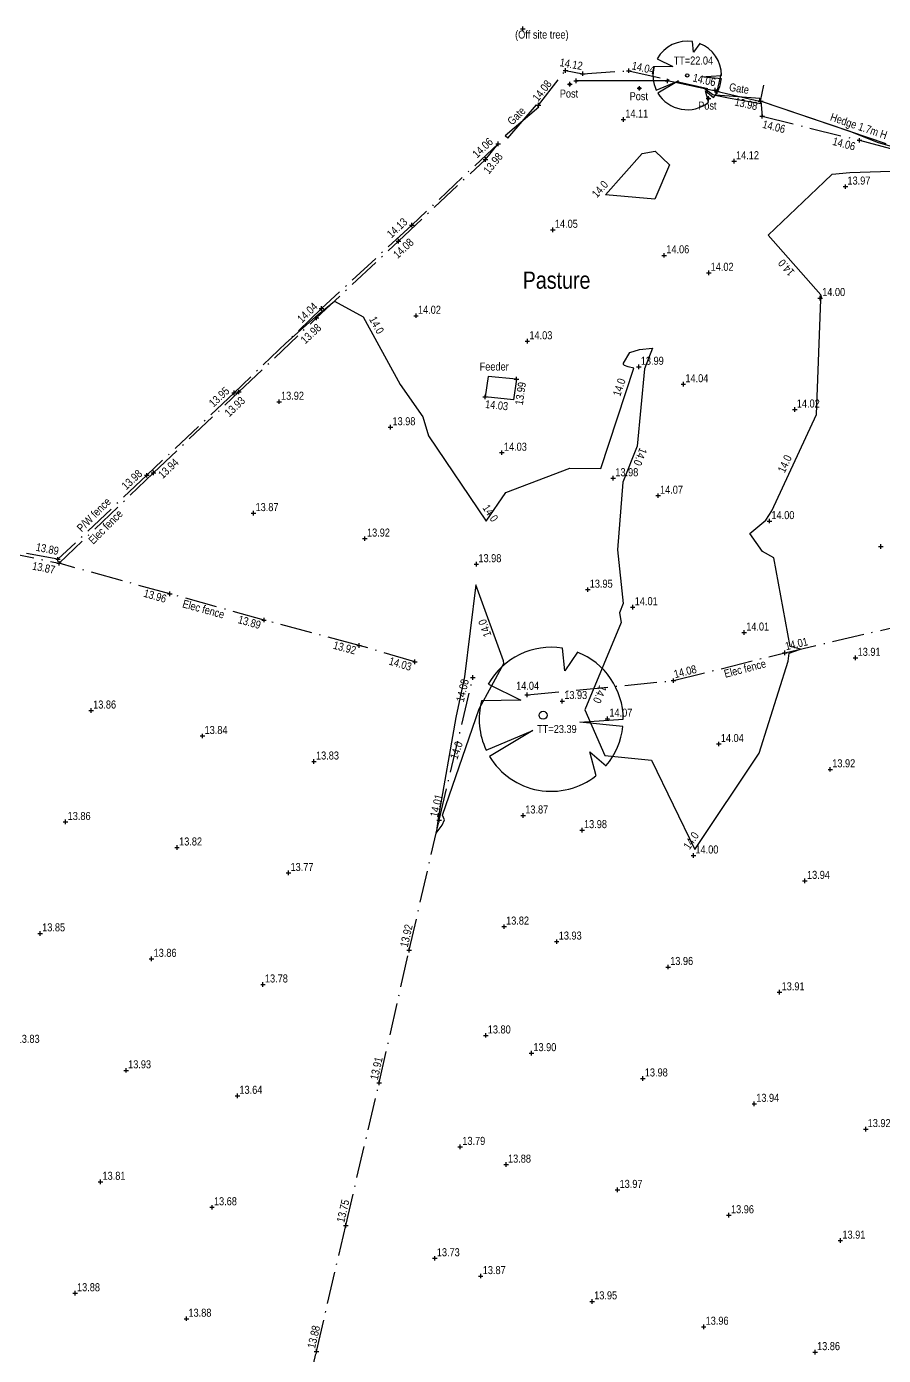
# Model space of a CAD drawing. Extents: x 452260 to 454003, y 451265 to 453203.
# Drawn here: x 453009.1 to 453084.1, y 452908.9 to 453025.2 of the extents above; entities that cross this region are included whole.
import ezdxf
from ezdxf.enums import TextEntityAlignment as Align

# ---------------------------------------------------------------- set-up
doc = ezdxf.new("R2010")
doc.units = 0
doc.header["$LTSCALE"] = 0.7
doc.header["$MEASUREMENT"] = 0
doc.header["$PDMODE"] = 2
doc.header["$PDSIZE"] = 0.2
doc.linetypes.add('Dash-Dot', pattern=[6, 4, -1, 0, -1])
for name, color, linetype, lineweight in [('FFS_Tree Top Levels', 94, 'Continuous', 25), ('FPS_Buildings 3D', 1, 'Continuous', 25), ('FPS_Contours-Minor', 184, 'Continuous', 25), ('FPS_Fence', 42, 'Dash-Dot', 25), ('FPS_Gate', 42, 'Continuous', 25), ('FPS_Hedge', 86, 'Continuous', 25), ('FPS_Hedge Top Level', 7, 'Continuous', 25), ('FPS_Levels', 7, 'Continuous', 25), ('FPS_Post', 42, 'Continuous', 25), ('FPS_Spot Levels', 7, 'Continuous', 25), ('FPS_Text', 7, 'Continuous', 25), ('FPS_Trees', 77, 'Continuous', 25)]:
    doc.layers.add(name, color=color, linetype=linetype, lineweight=lineweight)
doc.styles.add('Default', font='ARIALN.TTF')
doc.styles.get("Standard").update_dxf_attribs({"font": 'ARIALN.TTF'})

# ---------------------------------------------------------------- blocks, each defined once
blk = doc.blocks.new('Tree1R')
at = {"layer": 'FPS_Trees', "color": 77, "linetype": 'Continuous', "lineweight": 25}
for points in [[(0.363, 0.931, 0), (0.187, 0.673, 0), (0.157, 0.987, 0)], [(-0.873, 0.486, 0), (-0.424, 0.264, 0), (-0.967, 0.254, 0)], [(-0.904, -0.429, 0), (-0.257, -0.156, 0), (-0.857, -0.517, 0)], [(0.995, -0.101, 0), (0.398, -0.041, 0), (1, -0.001, 0)], [(0.622, -0.785, 0), (0.536, -0.452, 0), (0.765, -0.645, 0)]]:
    blk.add_polyline3d(points, dxfattribs=at)
at = {"layer": 'FPS_Trees', "color": 42, "linetype": 'Continuous', "lineweight": 25}
blk.add_circle((0, -0.001), 0.05, dxfattribs=at)
at = {"layer": 'FPS_Trees', "color": 77, "linetype": 'Continuous', "lineweight": 25}
for start, end in [(80.968, 150.872), (0, 68.758), (165.198, 205.304), (319.896, 354.273), (211.031, 308.435)]:
    blk.add_arc((0, -0.001), 1, start, end, dxfattribs=at)

msp = doc.modelspace()

# ---------------------------------------------------------------- linework, layer by layer
at = {"layer": 'FFS_Tree Top Levels'}
msp.add_point((453052.55, 453024.97, 24.57), dxfattribs=at)
at = {"layer": 'FPS_Buildings 3D'}
for p, q in [((453049.52, 452994.57, 13.89), (453049.26, 452992.77, 14.03)), ((453051.99, 452994.32, 13.99), (453049.52, 452994.57, 13.89)), ((453051.99, 452994.32, 13.99), (453051.73, 452992.51, 14.13)), ((453051.73, 452992.51, 14.13), (453049.26, 452992.77, 14.03))]:
    msp.add_line(p, q, dxfattribs=at)
for p in [(453051.99, 452994.32, 13.99), (453049.26, 452992.77, 14.03)]:
    msp.add_point(p, dxfattribs=at)
at = {"layer": 'FPS_Contours-Minor', "elevation": 14, "flags": 128}
for points in [[(453088.29, 453013.68), (453083.66, 453015.01), (453081.1, 453016.02), (453073.35, 453018.66), (453073.37, 453018.4), (453070.69, 453018.87), (453069.53, 453019.11), (453069.16, 453019.19), (453068.41, 453019.74)], [(453031.8, 452997.49), (453034.65, 452999.99), (453036.07, 453001.15), (453038.57, 452999.77), (453041.82, 452993.87), (453043.8, 452991.03), (453044.3, 452989.36), (453049.34, 452981.91), (453051.07, 452984.42), (453056.66, 452986.54), (453059.37, 452986.52), (453062.27, 452995.3), (453061.77, 452995.41), (453061.45, 452995.52), (453061.35, 452995.62), (453061.35, 452995.72), (453061.9, 452996.67), (453062.74, 452996.92), (453063.9, 452997.03), (453063.19, 452995.22), (453062.55, 452988.46), (453061.31, 452985.33), (453060.84, 452979.4), (453061.32, 452974.71), (453061.01, 452973.89), (453061.14, 452973.03), (453057.96, 452965.41), (453059.73, 452961.4), (453063.79, 452961.01), (453067.6, 452953.2), (453073.22, 452961.62), (453075.75, 452969.65), (453075.85, 452970.37), (453076.83, 452970.72), (453075.95, 452970.94), (453074.5, 452978.69), (453073.52, 452979.26), (453072.4, 452980.83), (453073.81, 452981.99), (453074.33, 452982.81), (453078.23, 452991.24), (453078.63, 453001.31), (453078.67, 453001.4), (453078.68, 453001.49), (453078.63, 453001.72), (453074.01, 453006.91), (453078.9, 453011.6), (453079.61, 453012.27), (453081.16, 453012.42), (453087.41, 453012.6)]]:
    msp.add_lwpolyline(points, dxfattribs=at)
for points in [[(453065.38, 453013.09), (453064.09, 453010.06), (453059.79, 453010.46), (453063, 453014.06), (453064.13, 453014.27)], [(453044.96, 452954.62), (453045.49, 452955.32), (453045.69, 452955.78), (453045.53, 452956.19), (453048.72, 452965.5), (453050.88, 452969.46), (453050.85, 452969.68), (453048.43, 452976.34), (453047.43, 452968.3), (453046.67, 452964.74), (453045.15, 452955.93), (453045.08, 452955.47)]]:
    msp.add_lwpolyline(points, close=True, dxfattribs=at)
at = {"layer": 'FPS_Fence'}
for p, q in [((453053.91, 453018.31, 14.08), (453056.27, 453021.32, 14.12)), ((453056.27, 453021.32, 14.12), (453057.8, 453021.05, 14.07)), ((453057.8, 453021.05, 14.07), (453061.82, 453021.31, 14.04)), ((453061.82, 453021.31, 14.04), (453069.38, 453019.61, 14.06)), ((453073.38, 453018.64, 14.06), (453073.49, 453017.33, 14.06)), ((453073.49, 453017.33, 14.06), (453082.01, 453015.22, 14.06)), ((453050.38, 453014.92, 14.06), (453042.83, 453007.81, 14.13)), ((453049.27, 453013.55, 13.98), (453050.38, 453014.92, 14.06)), ((453082.01, 453015.22, 14.06), (453089.96, 453013.15, 14.01)), ((453041.66, 453006.4, 14.08), (453049.27, 453013.55, 13.98)), ((453042.83, 453007.81, 14.13), (453034.93, 453000.5, 14.04)), ((453034.49, 452999.68, 13.98), (453041.66, 453006.4, 14.08)), ((453034.93, 453000.5, 14.04), (453027.29, 452993.13, 13.95)), ((453027.71, 452993.21, 13.93), (453034.49, 452999.68, 13.98)), ((453027.29, 452993.13, 13.95), (453019.64, 452985.92, 13.98)), ((453020.24, 452986.14, 13.94), (453027.71, 452993.21, 13.93)), ((453019.64, 452985.92, 13.98), (453011.87, 452978.57, 13.89)), ((453011.98, 452978.22, 13.87), (453020.24, 452986.14, 13.94)), ((453011.87, 452978.57, 13.89), (453001.47, 452980.5, 13.96)), ((453002.81, 452980.15, 13.99), (453011.98, 452978.22, 13.87)), ((453021.65, 452975.55, 13.96), (453011.98, 452978.22, 13.87)), ((453029.9, 452973.26, 13.89), (453021.65, 452975.55, 13.96)), ((453038.23, 452971.04, 13.92), (453029.9, 452973.26, 13.89)), ((453075.46, 452970.4, 14.01), (453085.08, 452972.65, 13.96)), ((453043.11, 452969.6, 14.03), (453038.23, 452971.04, 13.92)), ((453065.73, 452967.96, 14.08), (453075.46, 452970.4, 14.01)), ((453045.22, 452955.76, 14.01), (453048.18, 452968.23, 14.08)), ((453052.92, 452966.71, 14.04), (453065.73, 452967.96, 14.08)), ((453042.6, 452944.38, 13.92), (453045.22, 452955.76, 14.01)), ((453039.98, 452932.78, 13.91), (453042.6, 452944.38, 13.92)), ((453037.05, 452920.3, 13.75), (453039.98, 452932.78, 13.91)), ((453034.49, 452909.29, 13.88), (453037.05, 452920.3, 13.75)), ((453031.9, 452897.97, 13.83), (453034.49, 452909.29, 13.88))]:
    msp.add_line(p, q, dxfattribs=at)
for p in [(453056.27, 453021.32, 14.12), (453057.8, 453021.05, 14.07), (453061.82, 453021.31, 14.04), (453069.38, 453019.61, 14.06), (453053.91, 453018.31, 14.08), (453073.38, 453018.64, 14.06), (453073.49, 453017.33, 14.06), (453050.38, 453014.92, 14.06), (453082.01, 453015.22, 14.06), (453049.27, 453013.55, 13.98), (453042.83, 453007.81, 14.13), (453041.66, 453006.4, 14.08), (453034.49, 452999.68, 13.98), (453034.93, 453000.5, 14.04), (453027.29, 452993.13, 13.95), (453027.71, 452993.21, 13.93), (453019.64, 452985.92, 13.98), (453020.24, 452986.14, 13.94), (453011.87, 452978.57, 13.89), (453011.98, 452978.22, 13.87), (453021.65, 452975.55, 13.96), (453029.9, 452973.26, 13.89), (453038.23, 452971.04, 13.92), (453043.11, 452969.6, 14.03), (453075.46, 452970.4, 14.01), (453048.18, 452968.23, 14.08), (453065.73, 452967.96, 14.08), (453052.92, 452966.71, 14.04), (453045.22, 452955.76, 14.01), (453042.6, 452944.38, 13.92), (453039.98, 452932.78, 13.91), (453037.05, 452920.3, 13.75), (453034.49, 452909.29, 13.88)]:
    msp.add_point(p, dxfattribs=at)
at = {"layer": 'FPS_Gate'}
for points in [[(453069.43, 453019.21, 14.06), (453069.48, 453019.5, 14.06)], [(453069.43, 453019.21, 14.06), (453073.29, 453018.91, 14.06)], [(453073.25, 453018.62, 14.06), (453069.48, 453019.5, 14.06)], [(453073.25, 453018.62, 14.06), (453073.29, 453018.91, 14.06)], [(453053.94, 453018.11, 14.05), (453051.01, 453015.62, 14.05)], [(453051.22, 453015.41, 14.05), (453053.73, 453018.32, 14.05)], [(453053.94, 453018.11, 14.05), (453053.73, 453018.32, 14.05)], [(453051.22, 453015.41, 14.05), (453051.01, 453015.62, 14.05)]]:
    msp.add_polyline3d(points, dxfattribs=at)
at = {"layer": 'FPS_Hedge'}
for p, q in [((453069.54, 453019.5, 13.97), (453069.92, 453021.12)), ((453065.2, 453020.41, 14.07), (453057.2, 453020.42, 14.15)), ((453069.54, 453019.5, 13.97), (453065.2, 453020.41, 14.07)), ((453073.34, 453018.66, 13.98), (453073.63, 453020.04)), ((453084.33, 453014.92, 13.97), (453073.34, 453018.66, 13.98))]:
    msp.add_line(p, q, dxfattribs=at)
for p in [(453057.2, 453020.42, 14.15), (453065.2, 453020.41, 14.07), (453069.54, 453019.5, 13.97), (453073.34, 453018.66, 13.98)]:
    msp.add_point(p, dxfattribs=at)
at = {"layer": 'FPS_Post'}
for centre in [(453056.66, 453020.13, 14.12), (453062.74, 453019.77, 14.09), (453068.79, 453018.88, 14.02)]:
    msp.add_circle(centre, 0.1, dxfattribs=at)
for p in [(453056.66, 453020.13, 14.12), (453062.74, 453019.77, 14.09), (453068.79, 453018.88, 14.02)]:
    msp.add_point(p, dxfattribs=at)
at = {"layer": 'FPS_Spot Levels'}
for p in [(453061.34, 453017.04, 14.11), (453071.03, 453013.39, 14.12), (453080.78, 453011.17, 13.97), (453055.18, 453007.39, 14.05), (453064.92, 453005.16, 14.06), (453068.81, 453003.64, 14.02), (453078.56, 453001.42, 14), (453043.2, 452999.88, 14.02), (453052.94, 452997.65, 14.03), (453062.69, 452995.41, 13.99), (453066.59, 452993.89, 14.04), (453031.22, 452992.36, 13.92), (453076.34, 452991.67, 14.02), (453040.97, 452990.13, 13.98), (453050.71, 452987.9, 14.03), (453060.46, 452985.67, 13.98), (453064.38, 452984.14, 14.07), (453028.99, 452982.61, 13.87), (453074.13, 452981.92, 14), (453038.73, 452980.38, 13.92), (453083.88, 452979.7, 13.9), (453048.48, 452978.15, 13.98), (453058.23, 452975.92, 13.95), (453062.16, 452974.38, 14.01), (453071.91, 452972.17, 14.01), (453081.66, 452969.95, 13.91), (453056, 452966.17, 13.93), (453014.78, 452965.35, 13.86), (453059.94, 452964.63, 14.07), (453024.52, 452963.12, 13.84), (453069.7, 452962.42, 14.04), (453034.27, 452960.88, 13.83), (453079.45, 452960.2, 13.92), (453012.54, 452955.6, 13.86), (453052.58, 452956.17, 13.87), (453057.73, 452954.88, 13.98), (453022.29, 452953.37, 13.82), (453067.48, 452952.67, 14), (453032.04, 452951.14, 13.77), (453077.23, 452950.45, 13.94), (453050.91, 452946.44, 13.82), (453010.31, 452945.85, 13.85), (453055.51, 452945.13, 13.93), (453020.06, 452943.62, 13.86), (453065.26, 452942.91, 13.96), (453029.81, 452941.39, 13.78), (453075.01, 452940.7, 13.91), (453049.31, 452936.93, 13.8), (453053.3, 452935.38, 13.9), (453017.83, 452933.87, 13.93), (453063.05, 452933.16, 13.98), (453027.58, 452931.64, 13.64), (453072.8, 452930.95, 13.94), (453082.55, 452928.73, 13.92), (453047.07, 452927.18, 13.79), (453051.08, 452925.63, 13.88), (453015.6, 452924.12, 13.81), (453060.83, 452923.41, 13.97), (453025.35, 452921.89, 13.68), (453070.58, 452921.2, 13.96), (453080.33, 452918.98, 13.91), (453044.84, 452917.43, 13.73), (453048.86, 452915.88, 13.87), (453013.37, 452914.38, 13.88), (453058.61, 452913.66, 13.95), (453023.12, 452912.15, 13.88), (453068.37, 452911.44, 13.96), (453078.12, 452909.23, 13.86)]:
    msp.add_point(p, dxfattribs=at)
at = {"layer": 'FPS_Trees', "color": 77, "linetype": 'Continuous', "lineweight": 25}
for points in [[(453057.32, 452970.45, 13.93), (453056.21, 452968.83, 13.93), (453056.02, 452970.8, 13.93)], [(453049.53, 452967.65, 13.93), (453052.36, 452966.25, 13.93), (453048.94, 452966.19, 13.93)], [(453061.3, 452963.95, 13.93), (453057.54, 452964.33, 13.93), (453061.33, 452964.58, 13.93)], [(453049.34, 452961.88, 13.93), (453053.41, 452963.6, 13.93), (453049.63, 452961.33, 13.93)], [(453058.95, 452959.64, 13.93), (453058.41, 452961.74, 13.93), (453059.85, 452960.52, 13.93)]]:
    msp.add_polyline3d(points, dxfattribs=at)
at = {"layer": 'FPS_Trees', "color": 42, "linetype": 'Continuous', "lineweight": 25}
msp.add_circle((453054.32, 452964.93, 13.93), 0.35, dxfattribs=at)
at = {"layer": 'FPS_Trees', "color": 77, "linetype": 'Continuous', "lineweight": 25}
for start, end in [(80.968, 150.872), (0, 68.758), (165.198, 205.304), (319.896, 354.273), (211.031, 308.435)]:
    msp.add_arc((453055.03, 452964.58, 13.93), 6.3, start, end, dxfattribs=at)

# ---------------------------------------------------------------- block references
at = {"layer": 'FPS_Trees', "xscale": 3, "yscale": 3, "zscale": 3}
msp.add_blockref('Tree1R', (453066.93, 453020.9, 14.09), dxfattribs=at)

# ---------------------------------------------------------------- texts
at = {"layer": 'FFS_Tree Top Levels', "style": 'Default'}
for s, p in [('TT=22.04', (453065.74, 453021.85)), ('TT=23.39', (453053.8, 452963.38))]:
    msp.add_text(s, height=0.7, dxfattribs=at).set_placement(p)
at = {"layer": 'FPS_Contours-Minor', "style": 'Default'}
for rotation, p in [(48.1967, (453059.55, 453010.72, 14)), (131.7202, (453075.86, 453004.31, 14)), (298.8949, (453039.45, 452998.89, 14)), (71.7389, (453061.31, 452993.51, 14)), (248.4235, (453062.5, 452987.66, 14)), (65.2107, (453075.78, 452986.78, 14)), (304.0492, (453049.42, 452982.42, 14)), (109.9505, (453049.55, 452972.67, 14)), (247.3548, (453058.96, 452966.89, 14)), (71.0866, (453047.06, 452961.75, 14)), (56.2798, (453067.56, 452953.77, 14))]:
    msp.add_text('14.0', height=0.7, rotation=rotation, dxfattribs=at).set_placement(p, align=Align.CENTER)
at = {"layer": 'FPS_Hedge Top Level'}
msp.add_text('Hedge 1.7m H', height=0.7, rotation=-18.7831, dxfattribs=at).set_placement((453084.5, 453015.97), align=Align.TOP_RIGHT)
at = {"layer": 'FPS_Levels'}
for s, rotation, p in [('14.12', -10.1532, (453055.73, 453021.72)), ('14.04', -12.6748, (453062.03, 453021.44)), ('14.06', -12.6748, (453067.37, 453020.38)), ('14.08', 51.9725, (453053.88, 453018.56)), ('14.06', -13.908, (453073.46, 453016.32)), ('14.06', -14.5874, (453079.59, 453014.83)), ('13.98', 51.1431, (453049.58, 453012.21)), ('14.08', 43.2149, (453041.6, 453004.83)), ('13.98', 43.1604, (453033.51, 452997.36)), ('13.93', 43.6593, (453026.86, 452990.98)), ('13.94', 43.4316, (453021.04, 452985.58)), ('14.01', 13.1393, (453075.59, 452970.61)), ('14.08', 14.0737, (453065.86, 452968.17)), ('14.08', 76.6392, (453047.37, 452966.04)), ('14.01', 76.6392, (453045.09, 452955.97)), ('13.92', 77.0455, (453042.47, 452944.59)), ('13.91', 77.2528, (453039.85, 452932.99)), ('13.75', 76.7736, (453036.92, 452920.51)), ('13.88', 76.9279, (453034.36, 452909.5))]:
    msp.add_text(s, height=0.7, rotation=rotation, dxfattribs=at).set_placement(p)
for s, rotation, p in [('13.98', -12.4698, (453073.14, 453018.53)), ('14.06', 43.3237, (453049.52, 453015.51)), ('14.13', 42.7569, (453042.04, 453008.5)), ('14.04', 43.9878, (453034.17, 453001.1)), ('13.99', 81.6743, (453052.14, 452994.12)), ('13.95', 43.3128, (453026.46, 452993.72)), ('14.03', -5.9196, (453051.29, 452992.3)), ('13.98', 43.1235, (453018.83, 452986.48)), ('13.89', 348.9285, (453012, 452979.63)), ('13.87', 348.9285, (453011.68, 452977.98)), ('13.96', -15.9328, (453021.43, 452975.43)), ('13.89', -15.5173, (453029.69, 452973.14)), ('13.92', -14.9421, (453038.02, 452970.92)), ('14.03', -16.4595, (453042.89, 452969.48))]:
    msp.add_text(s, height=0.7, rotation=rotation, dxfattribs=at).set_placement(p, align=Align.TOP_RIGHT)
msp.add_text('14.04', height=0.7, dxfattribs=at).set_placement((453051.96, 452967.16))
at = {"layer": 'FPS_Spot Levels', "style": 'Default'}
for s, p in [('14.11', (453061.51, 453017.21, 14.11)), ('14.12', (453071.2, 453013.57, 14.12)), ('13.97', (453080.95, 453011.35, 13.97)), ('14.05', (453055.35, 453007.57, 14.05)), ('14.06', (453065.1, 453005.34, 14.06)), ('14.02', (453068.98, 453003.81, 14.02)), ('14.00', (453078.74, 453001.6, 14)), ('14.02', (453043.37, 453000.05, 14.02)), ('14.03', (453053.12, 452997.82, 14.03)), ('13.99', (453062.87, 452995.59, 13.99)), ('14.04', (453066.77, 452994.06, 14.04)), ('13.92', (453031.39, 452992.53, 13.92)), ('14.02', (453076.52, 452991.85, 14.02)), ('13.98', (453041.14, 452990.3, 13.98)), ('14.03', (453050.89, 452988.07, 14.03)), ('13.98', (453060.64, 452985.84, 13.98)), ('14.07', (453064.55, 452984.31, 14.07)), ('13.87', (453029.16, 452982.79, 13.87)), ('14.00', (453074.3, 452982.09, 14)), ('13.92', (453038.91, 452980.56, 13.92)), ('13.98', (453048.66, 452978.32, 13.98)), ('13.95', (453058.4, 452976.09, 13.95)), ('14.01', (453062.34, 452974.56, 14.01)), ('14.01', (453072.09, 452972.34, 14.01)), ('13.91', (453081.84, 452970.13, 13.91)), ('13.86', (453014.95, 452965.52, 13.86)), ('13.93', (453056.17, 452966.35, 13.93)), ('14.07', (453060.12, 452964.81, 14.07)), ('13.84', (453024.7, 452963.29, 13.84)), ('14.04', (453069.87, 452962.59, 14.04)), ('13.83', (453034.45, 452961.06, 13.83)), ('13.92', (453079.62, 452960.38, 13.92)), ('13.87', (453052.76, 452956.34, 13.87)), ('13.86', (453012.72, 452955.77, 13.86)), ('13.98', (453057.9, 452955.06, 13.98)), ('13.82', (453022.47, 452953.54, 13.82)), ('14.00', (453067.65, 452952.84, 14)), ('13.77', (453032.22, 452951.31, 13.77)), ('13.94', (453077.41, 452950.62, 13.94)), ('13.85', (453010.49, 452946.03, 13.85)), ('13.82', (453051.08, 452946.62, 13.82)), ('13.93', (453055.69, 452945.31, 13.93)), ('13.86', (453020.24, 452943.8, 13.86)), ('13.96', (453065.44, 452943.09, 13.96)), ('13.78', (453029.98, 452941.56, 13.78)), ('13.91', (453075.19, 452940.87, 13.91)), ('13.80', (453049.48, 452937.1, 13.8)), ('13.83', (453008.26, 452936.28, 13.83)), ('13.90', (453053.47, 452935.55, 13.9)), ('13.93', (453018.01, 452934.05, 13.93)), ('13.98', (453063.22, 452933.34, 13.98)), ('13.64', (453027.75, 452931.82, 13.64)), ('13.94', (453072.97, 452931.12, 13.94)), ('13.92', (453082.72, 452928.91, 13.92)), ('13.79', (453047.25, 452927.35, 13.79)), ('13.88', (453051.25, 452925.8, 13.88)), ('13.81', (453015.77, 452924.3, 13.81)), ('13.97', (453061.01, 452923.59, 13.97)), ('13.68', (453025.52, 452922.07, 13.68)), ('13.96', (453070.76, 452921.37, 13.96)), ('13.91', (453080.51, 452919.15, 13.91)), ('13.73', (453045.02, 452917.61, 13.73)), ('13.87', (453049.04, 452916.05, 13.87)), ('13.88', (453013.54, 452914.55, 13.88)), ('13.95', (453058.79, 452913.84, 13.95)), ('13.88', (453023.29, 452912.32, 13.88)), ('13.96', (453068.54, 452911.62, 13.96)), ('13.86', (453078.29, 452909.4, 13.86))]:
    msp.add_text(s, height=0.7, dxfattribs=at).set_placement(p)
at = {"layer": 'FPS_Text'}
for s, height, p in [('(Off site tree)', 0.7, (453051.87, 453024.12)), ('Post', 0.7, (453055.78, 453018.96)), ('Post', 0.7, (453061.89, 453018.73)), ('Post', 0.7, (453067.89, 453017.91)), ('Pasture', 1.5, (453052.54, 453002.24)), ('Feeder', 0.7, (453048.77, 452995.08))]:
    msp.add_text(s, height=height, dxfattribs=at).set_placement(p)
for rotation, p in [(-8.7958, (453071.42, 453019.41)), (44.7041, (453052.23, 453017.11))]:
    msp.add_text('Gate', height=0.7, rotation=rotation, dxfattribs=at).set_placement(p, align=Align.CENTER)
for s, rotation, p in [('P/W fence', 45.0607, (453013.95, 452980.92)), ('Elec fence', 45.0607, (453014.96, 452979.83)), ('Elec fence', 344.5405, (453022.71, 452974.38)), ('Elec fence', 14.6166, (453070.26, 452968.2))]:
    msp.add_text(s, height=0.7, rotation=rotation, dxfattribs=at).set_placement(p)

doc.saveas('drawing.dxf')
